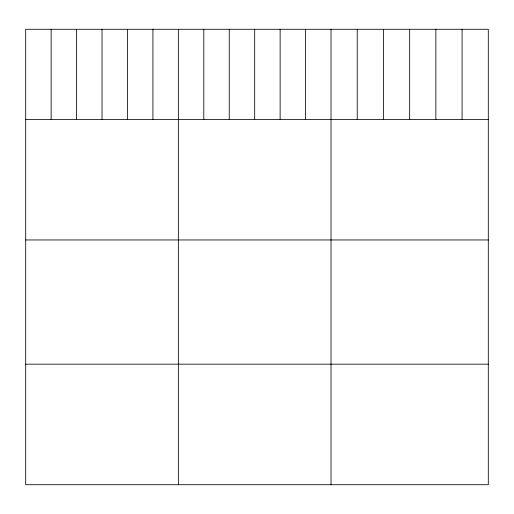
<?xml version="1.0" encoding="UTF-8"?>
<svg xmlns="http://www.w3.org/2000/svg" width="514" height="514" viewBox="0 0 514 514"><rect width="100%" height="100%" fill="white"/><g stroke="black" fill="none" stroke-linecap="round" stroke-linejoin="round"><path stroke-width="0.77" d="M488.3 119.415L488.3 484.721L25.7 484.721L25.7 29.279L488.3 29.279L488.3 119.415L25.7 119.415M25.7 239.961L488.3 239.961M25.7 364.169L488.3 364.169M462.086 29.279L462.086 119.415M435.872 29.279L435.872 119.415M409.658 29.279L409.658 119.415M383.444 29.279L383.444 119.415M357.23 29.279L357.23 119.415M331.016 29.279L331.016 484.721M305.573 29.279L305.573 119.415M280.13 29.279L280.13 119.415M254.687 29.279L254.687 119.415M229.244 29.279L229.244 119.415M203.801 29.279L203.801 119.415M178.358 29.279L178.358 484.721M152.915 29.279L152.915 119.415M127.472 29.279L127.472 119.415M102.029 29.279L102.029 119.415M76.586 29.279L76.586 119.415M51.143 29.279L51.143 119.415"/></g></svg>
